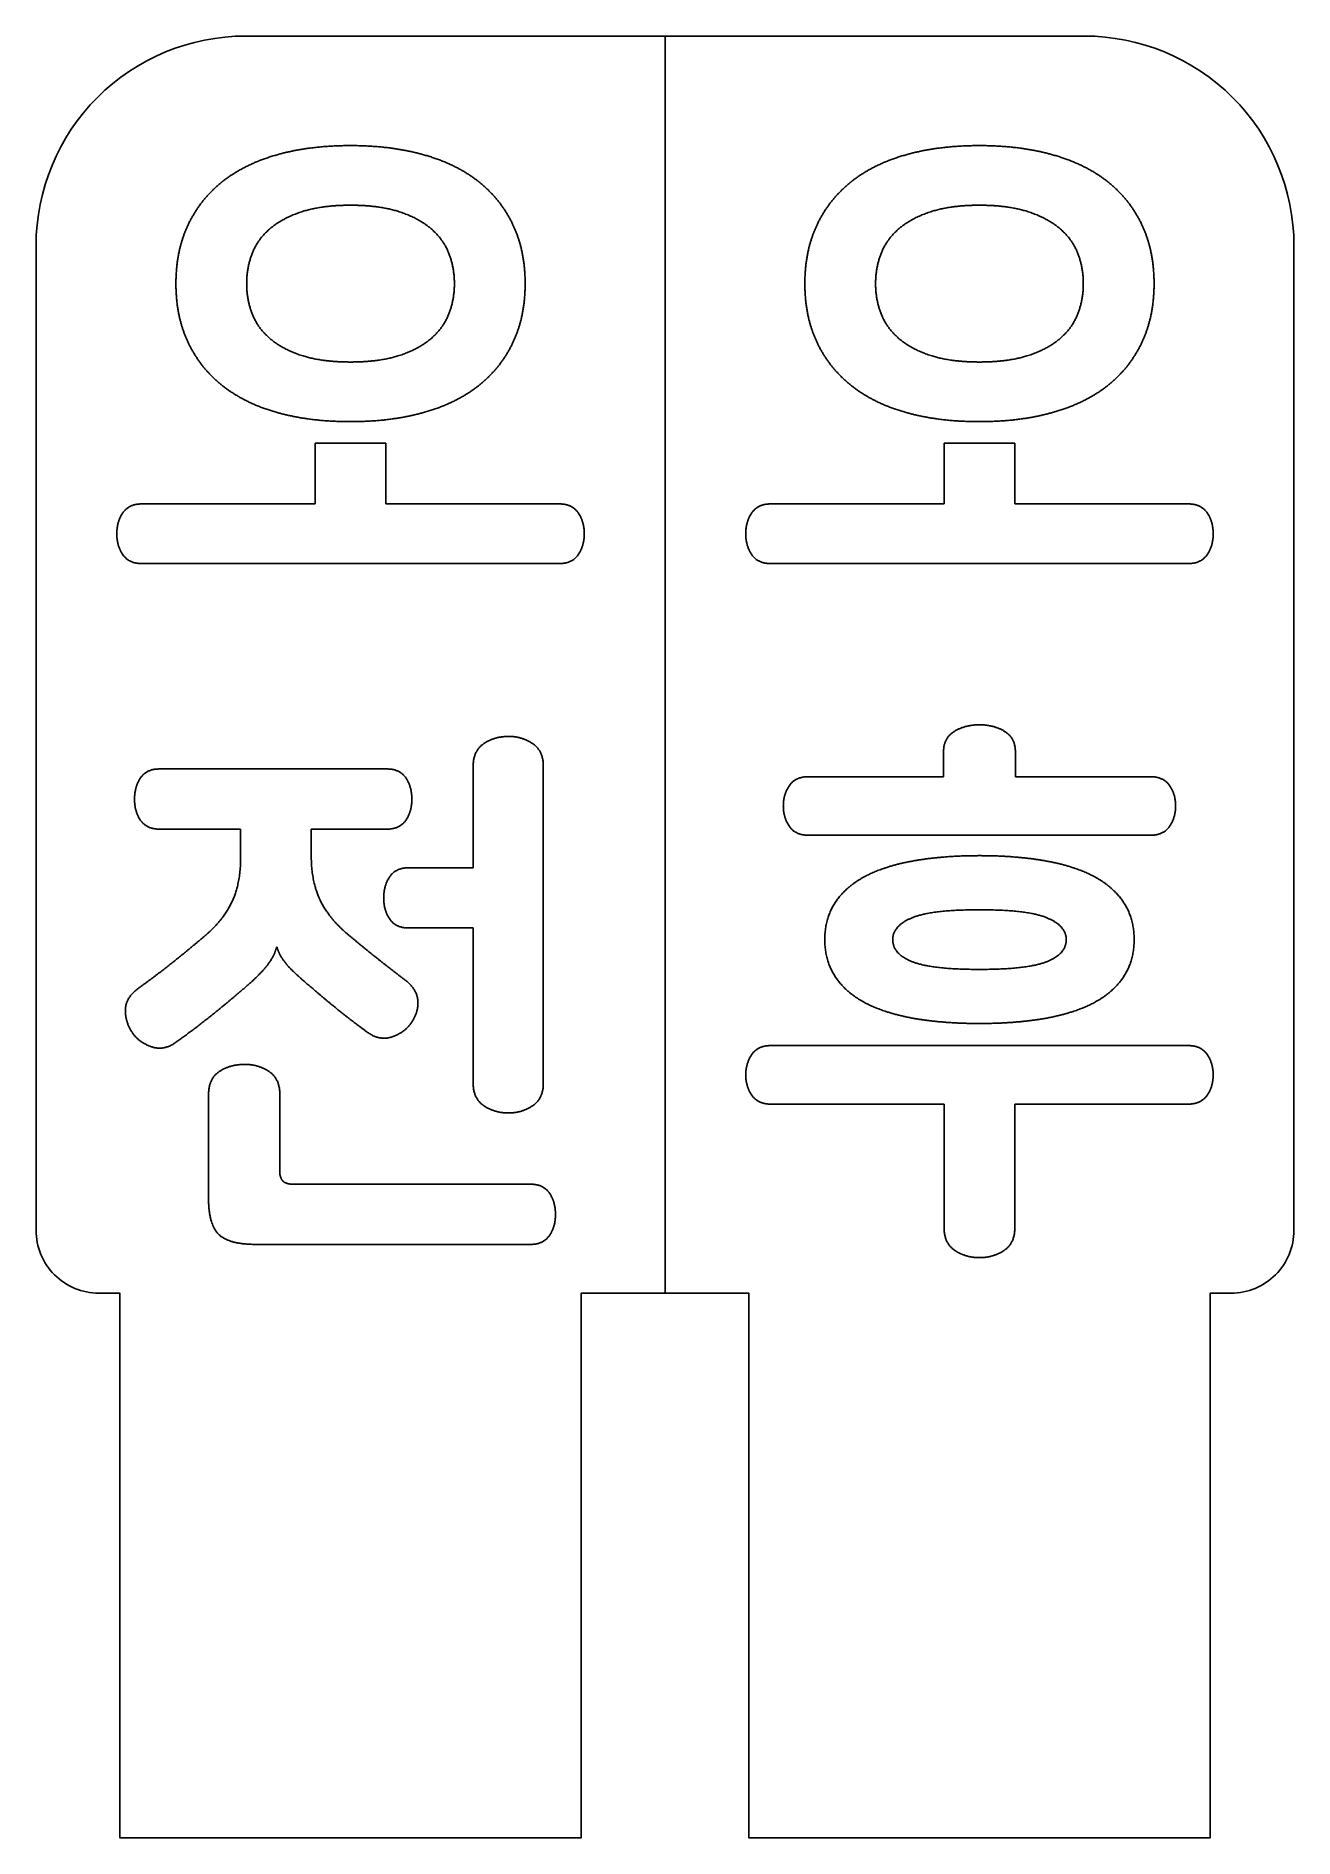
# Model space of a CAD drawing. Header units: millimetres. Extents: x 250 to 280, y -203 to -160.
import ezdxf

# ---------------------------------------------------------------- set-up
doc = ezdxf.new("R2010")
doc.units = ezdxf.units.MM
doc.layers.get('0').update_dxf_attribs({"linetype": 'CONTINUOUS'})

msp = doc.modelspace()

# ---------------------------------------------------------------- linework, layer by layer
for p, q in [((265, -190), (265, -160)), ((256.657, -171.166), (256.657, -169.716)), ((256.657, -169.716), (258.343, -169.716)), ((258.343, -169.716), (258.343, -171.166)), ((271.657, -169.716), (273.343, -169.716)), ((271.657, -171.166), (271.657, -169.716)), ((273.343, -169.716), (273.343, -171.166)), ((252.519, -171.166), (256.657, -171.166)), ((258.343, -171.166), (262.481, -171.166)), ((267.519, -171.166), (271.657, -171.166)), ((273.343, -171.166), (277.481, -171.166)), ((262.481, -172.589), (252.519, -172.589)), ((277.481, -172.589), (267.519, -172.589)), ((271.644, -177.675), (271.644, -177.069)), ((273.356, -177.069), (273.356, -177.675)), ((252.941, -177.49), (258.37, -177.49)), ((260.425, -179.849), (260.425, -177.424)), ((262.098, -177.424), (262.098, -184.988)), ((268.415, -177.675), (271.644, -177.675)), ((273.356, -177.675), (276.585, -177.675)), ((254.878, -178.926), (252.941, -178.926)), ((254.878, -179.612), (254.878, -178.926)), ((256.564, -178.926), (256.564, -179.559)), ((258.37, -178.926), (256.564, -178.926)), ((276.585, -179.071), (268.415, -179.071)), ((258.883, -179.849), (260.425, -179.849)), ((260.425, -181.285), (258.883, -181.285)), ((260.425, -184.988), (260.425, -181.285)), ((255.748, -181.746), (255.734, -181.746)), ((267.519, -184.092), (277.481, -184.092)), ((254.114, -187.741), (254.114, -185.251)), ((255.813, -185.251), (255.813, -187.096)), ((271.657, -185.488), (267.519, -185.488)), ((271.657, -188.44), (271.657, -185.488)), ((273.343, -185.488), (273.343, -188.44)), ((277.481, -185.488), (273.343, -185.488)), ((256.117, -187.399), (261.795, -187.399)), ((261.795, -188.835), (255.234, -188.835))]:
    msp.add_line(p, q)
msp.add_lwpolyline([(250, -188.5), (250, -165, -0.414214), (255, -160), (275, -160, -0.414214), (280, -165), (280, -188.5, -0.414214), (278.5, -190), (278, -190), (278, -203), (267, -203), (267, -190), (265, -190), (263, -190), (263, -203), (252, -203), (252, -190), (251.5, -190, -0.414214)], format="xyb", close=True)
for points in [[(254.45, -163.471), (254.983, -163.049), (255.754, -162.832)], [(255.754, -162.832), (256.525, -162.614), (257.5, -162.614)], [(257.5, -162.614), (258.462, -162.614), (259.239, -162.832)], [(259.239, -162.832), (260.017, -163.049), (260.55, -163.471)], [(269.45, -163.471), (269.983, -163.049), (270.754, -162.832)], [(270.754, -162.832), (271.525, -162.614), (272.5, -162.614)], [(272.5, -162.614), (273.462, -162.614), (274.239, -162.832)], [(274.239, -162.832), (275.017, -163.049), (275.55, -163.471)], [(253.626, -164.505), (253.916, -163.893), (254.45, -163.471)], [(260.55, -163.471), (261.084, -163.893), (261.374, -164.505)], [(268.626, -164.505), (268.916, -163.893), (269.45, -163.471)], [(275.55, -163.471), (276.084, -163.893), (276.374, -164.505)], [(256.373, -164.182), (255.906, -164.327), (255.603, -164.578)], [(257.5, -164.037), (256.841, -164.037), (256.373, -164.182)], [(258.627, -164.182), (258.159, -164.037), (257.5, -164.037)], [(259.397, -164.578), (259.094, -164.327), (258.627, -164.182)], [(271.373, -164.182), (270.906, -164.327), (270.603, -164.578)], [(272.5, -164.037), (271.841, -164.037), (271.373, -164.182)], [(273.627, -164.182), (273.159, -164.037), (272.5, -164.037)], [(274.397, -164.578), (274.094, -164.327), (273.627, -164.182)], [(253.336, -165.908), (253.336, -165.118), (253.626, -164.505)], [(255.603, -164.578), (255.3, -164.828), (255.161, -165.171)], [(259.839, -165.171), (259.7, -164.828), (259.397, -164.578)], [(261.374, -164.505), (261.664, -165.118), (261.664, -165.908)], [(268.336, -165.908), (268.336, -165.118), (268.626, -164.505)], [(270.603, -164.578), (270.3, -164.828), (270.161, -165.171)], [(274.839, -165.171), (274.7, -164.828), (274.397, -164.578)], [(276.374, -164.505), (276.664, -165.118), (276.664, -165.908)], [(255.161, -165.171), (255.023, -165.513), (255.023, -165.908)], [(259.977, -165.908), (259.977, -165.513), (259.839, -165.171)], [(270.161, -165.171), (270.023, -165.513), (270.023, -165.908)], [(274.977, -165.908), (274.977, -165.513), (274.839, -165.171)], [(253.626, -167.312), (253.336, -166.699), (253.336, -165.908)], [(255.023, -165.908), (255.023, -166.304), (255.161, -166.646)], [(259.839, -166.646), (259.977, -166.304), (259.977, -165.908)], [(261.664, -165.908), (261.664, -166.699), (261.374, -167.312)], [(268.626, -167.312), (268.336, -166.699), (268.336, -165.908)], [(270.023, -165.908), (270.023, -166.304), (270.161, -166.646)], [(274.839, -166.646), (274.977, -166.304), (274.977, -165.908)], [(276.664, -165.908), (276.664, -166.699), (276.374, -167.312)], [(255.161, -166.646), (255.3, -166.989), (255.603, -167.239)], [(259.397, -167.239), (259.7, -166.989), (259.839, -166.646)], [(270.161, -166.646), (270.3, -166.989), (270.603, -167.239)], [(274.397, -167.239), (274.7, -166.989), (274.839, -166.646)], [(255.603, -167.239), (255.906, -167.49), (256.373, -167.635)], [(258.627, -167.635), (259.094, -167.49), (259.397, -167.239)], [(270.603, -167.239), (270.906, -167.49), (271.373, -167.635)], [(273.627, -167.635), (274.094, -167.49), (274.397, -167.239)], [(254.45, -168.346), (253.916, -167.924), (253.626, -167.312)], [(256.373, -167.635), (256.841, -167.779), (257.5, -167.779)], [(257.5, -167.779), (258.159, -167.779), (258.627, -167.635)], [(261.374, -167.312), (261.084, -167.924), (260.55, -168.346)], [(269.45, -168.346), (268.916, -167.924), (268.626, -167.312)], [(271.373, -167.635), (271.841, -167.779), (272.5, -167.779)], [(272.5, -167.779), (273.159, -167.779), (273.627, -167.635)], [(276.374, -167.312), (276.084, -167.924), (275.55, -168.346)], [(255.754, -168.985), (254.983, -168.768), (254.45, -168.346)], [(260.55, -168.346), (260.017, -168.768), (259.239, -168.985)], [(270.754, -168.985), (269.983, -168.768), (269.45, -168.346)], [(275.55, -168.346), (275.017, -168.768), (274.239, -168.985)], [(257.5, -169.202), (256.525, -169.202), (255.754, -168.985)], [(259.239, -168.985), (258.462, -169.202), (257.5, -169.202)], [(272.5, -169.202), (271.525, -169.202), (270.754, -168.985)], [(274.239, -168.985), (273.462, -169.202), (272.5, -169.202)], [(251.926, -171.877), (251.926, -171.587), (252.071, -171.377)], [(252.071, -171.377), (252.216, -171.166), (252.519, -171.166)], [(262.481, -171.166), (262.784, -171.166), (262.929, -171.377)], [(262.929, -171.377), (263.074, -171.587), (263.074, -171.877)], [(266.926, -171.877), (266.926, -171.587), (267.071, -171.377)], [(267.071, -171.377), (267.216, -171.166), (267.519, -171.166)], [(277.481, -171.166), (277.784, -171.166), (277.929, -171.377)], [(277.929, -171.377), (278.074, -171.587), (278.074, -171.877)], [(252.071, -172.378), (251.926, -172.167), (251.926, -171.877)], [(263.074, -171.877), (263.074, -172.167), (262.929, -172.378)], [(267.071, -172.378), (266.926, -172.167), (266.926, -171.877)], [(278.074, -171.877), (278.074, -172.167), (277.929, -172.378)], [(252.519, -172.589), (252.216, -172.589), (252.071, -172.378)], [(262.929, -172.378), (262.784, -172.589), (262.481, -172.589)], [(267.519, -172.589), (267.216, -172.589), (267.071, -172.378)], [(277.929, -172.378), (277.784, -172.589), (277.481, -172.589)], [(260.682, -176.884), (260.939, -176.713), (261.268, -176.713)], [(261.268, -176.713), (261.585, -176.713), (261.842, -176.884)], [(271.644, -177.069), (271.644, -176.752), (271.9, -176.594)], [(271.9, -176.594), (272.157, -176.436), (272.5, -176.436)], [(272.5, -176.436), (272.843, -176.436), (273.1, -176.594)], [(273.1, -176.594), (273.356, -176.752), (273.356, -177.069)], [(260.425, -177.424), (260.425, -177.055), (260.682, -176.884)], [(261.842, -176.884), (262.098, -177.055), (262.098, -177.424)], [(252.493, -177.701), (252.638, -177.49), (252.941, -177.49)], [(258.37, -177.49), (258.673, -177.49), (258.818, -177.701)], [(252.348, -178.215), (252.348, -177.912), (252.493, -177.701)], [(258.818, -177.701), (258.963, -177.912), (258.963, -178.215)], [(267.822, -178.373), (267.822, -178.096), (267.967, -177.886)], [(267.967, -177.886), (268.112, -177.675), (268.415, -177.675)], [(276.585, -177.675), (276.888, -177.675), (277.033, -177.886)], [(277.033, -177.886), (277.178, -178.096), (277.178, -178.373)], [(252.493, -178.716), (252.348, -178.505), (252.348, -178.215)], [(258.963, -178.215), (258.963, -178.505), (258.818, -178.716)], [(267.967, -178.861), (267.822, -178.65), (267.822, -178.373)], [(277.178, -178.373), (277.178, -178.65), (277.033, -178.861)], [(252.941, -178.926), (252.638, -178.926), (252.493, -178.716)], [(258.818, -178.716), (258.673, -178.926), (258.37, -178.926)], [(268.415, -179.071), (268.112, -179.071), (267.967, -178.861)], [(277.033, -178.861), (276.888, -179.071), (276.585, -179.071)], [(254.68, -180.646), (254.878, -180.218), (254.878, -179.612)], [(256.564, -179.559), (256.564, -180.165), (256.762, -180.593)], [(269.799, -180.04), (270.273, -179.796), (270.958, -179.678)], [(270.958, -179.678), (271.644, -179.559), (272.5, -179.559)], [(272.5, -179.559), (273.356, -179.559), (274.042, -179.678)], [(274.042, -179.678), (274.727, -179.796), (275.201, -180.04)], [(258.291, -180.574), (258.291, -180.27), (258.436, -180.06)], [(258.436, -180.06), (258.58, -179.849), (258.883, -179.849)], [(269.068, -180.666), (269.325, -180.284), (269.799, -180.04)], [(275.201, -180.04), (275.675, -180.284), (275.932, -180.666)], [(256.762, -180.593), (256.96, -181.021), (257.381, -181.39)], [(258.436, -181.074), (258.291, -180.863), (258.291, -180.574)], [(254.061, -181.443), (254.483, -181.074), (254.68, -180.646)], [(268.811, -181.562), (268.811, -181.048), (269.068, -180.666)], [(272.5, -180.85), (271.354, -180.85), (270.893, -181.041)], [(274.107, -181.041), (273.646, -180.85), (272.5, -180.85)], [(275.932, -180.666), (276.189, -181.048), (276.189, -181.562)], [(253.238, -182.122), (253.626, -181.812), (254.061, -181.443)], [(257.381, -181.39), (257.816, -181.759), (258.185, -182.049)], [(258.883, -181.285), (258.58, -181.285), (258.436, -181.074)], [(270.893, -181.041), (270.431, -181.232), (270.431, -181.562)], [(274.569, -181.562), (274.569, -181.232), (274.107, -181.041)], [(255.734, -181.746), (255.682, -181.97), (255.484, -182.214)], [(255.978, -182.155), (255.8, -181.944), (255.748, -181.746)], [(269.068, -182.458), (268.811, -182.076), (268.811, -181.562)], [(270.431, -181.562), (270.431, -181.904), (270.893, -182.089)], [(274.107, -182.089), (274.569, -181.904), (274.569, -181.562)], [(276.189, -181.562), (276.189, -182.076), (275.932, -182.458)], [(252.427, -182.734), (252.849, -182.431), (253.238, -182.122)], [(255.484, -182.214), (255.286, -182.458), (254.825, -182.84)], [(256.617, -182.748), (256.156, -182.365), (255.978, -182.155)], [(258.185, -182.049), (258.554, -182.339), (258.831, -182.55)], [(270.893, -182.089), (271.354, -182.273), (272.5, -182.273)], [(272.5, -182.273), (273.646, -182.273), (274.107, -182.089)], [(252.131, -183.261), (252.124, -182.958), (252.427, -182.734)], [(257.342, -183.347), (256.999, -183.077), (256.617, -182.748)], [(258.831, -182.55), (259.094, -182.761), (259.107, -183.037)], [(269.799, -183.084), (269.325, -182.84), (269.068, -182.458)], [(275.932, -182.458), (275.675, -182.84), (275.201, -183.084)], [(254.825, -182.84), (254.443, -183.169), (254.074, -183.459)], [(259.107, -183.037), (259.121, -183.314), (258.936, -183.564)], [(270.958, -183.446), (270.273, -183.327), (269.799, -183.084)], [(275.201, -183.084), (274.727, -183.327), (274.042, -183.446)], [(252.309, -183.802), (252.137, -183.564), (252.131, -183.261)], [(254.074, -183.459), (253.705, -183.749), (253.336, -184.012)], [(257.908, -183.775), (257.684, -183.617), (257.342, -183.347)], [(258.936, -183.564), (258.791, -183.775), (258.495, -183.881)], [(272.5, -183.564), (271.644, -183.564), (270.958, -183.446)], [(274.042, -183.446), (273.356, -183.564), (272.5, -183.564)], [(252.75, -184.118), (252.454, -184.012), (252.309, -183.802)], [(253.336, -184.012), (253.046, -184.223), (252.75, -184.118)], [(258.495, -183.881), (258.198, -183.986), (257.908, -183.775)], [(266.926, -184.79), (266.926, -184.513), (267.071, -184.302)], [(267.071, -184.302), (267.216, -184.092), (267.519, -184.092)], [(277.481, -184.092), (277.784, -184.092), (277.929, -184.302)], [(277.929, -184.302), (278.074, -184.513), (278.074, -184.79)], [(254.114, -185.251), (254.114, -184.882), (254.371, -184.711)], [(254.371, -184.711), (254.628, -184.54), (254.97, -184.54)], [(254.97, -184.54), (255.3, -184.54), (255.557, -184.711)], [(255.557, -184.711), (255.813, -184.882), (255.813, -185.251)], [(267.071, -185.277), (266.926, -185.067), (266.926, -184.79)], [(278.074, -184.79), (278.074, -185.067), (277.929, -185.277)], [(260.682, -185.528), (260.425, -185.356), (260.425, -184.988)], [(262.098, -184.988), (262.098, -185.356), (261.842, -185.528)], [(267.519, -185.488), (267.216, -185.488), (267.071, -185.277)], [(277.929, -185.277), (277.784, -185.488), (277.481, -185.488)], [(261.268, -185.699), (260.939, -185.699), (260.682, -185.528)], [(261.842, -185.528), (261.585, -185.699), (261.268, -185.699)], [(255.813, -187.096), (255.813, -187.399), (256.117, -187.399)], [(261.795, -187.399), (262.098, -187.399), (262.243, -187.61)], [(254.357, -188.598), (254.114, -188.361), (254.114, -187.741)], [(262.243, -187.61), (262.388, -187.82), (262.388, -188.123)], [(262.388, -188.123), (262.388, -188.413), (262.243, -188.624)], [(255.234, -188.835), (254.601, -188.835), (254.357, -188.598)], [(262.243, -188.624), (262.098, -188.835), (261.795, -188.835)], [(271.914, -188.98), (271.657, -188.809), (271.657, -188.44)], [(273.343, -188.44), (273.343, -188.809), (273.086, -188.98)], [(272.5, -189.151), (272.171, -189.151), (271.914, -188.98)], [(273.086, -188.98), (272.829, -189.151), (272.5, -189.151)]]:
    msp.add_open_spline(points, degree=2)

doc.saveas('drawing.dxf')
